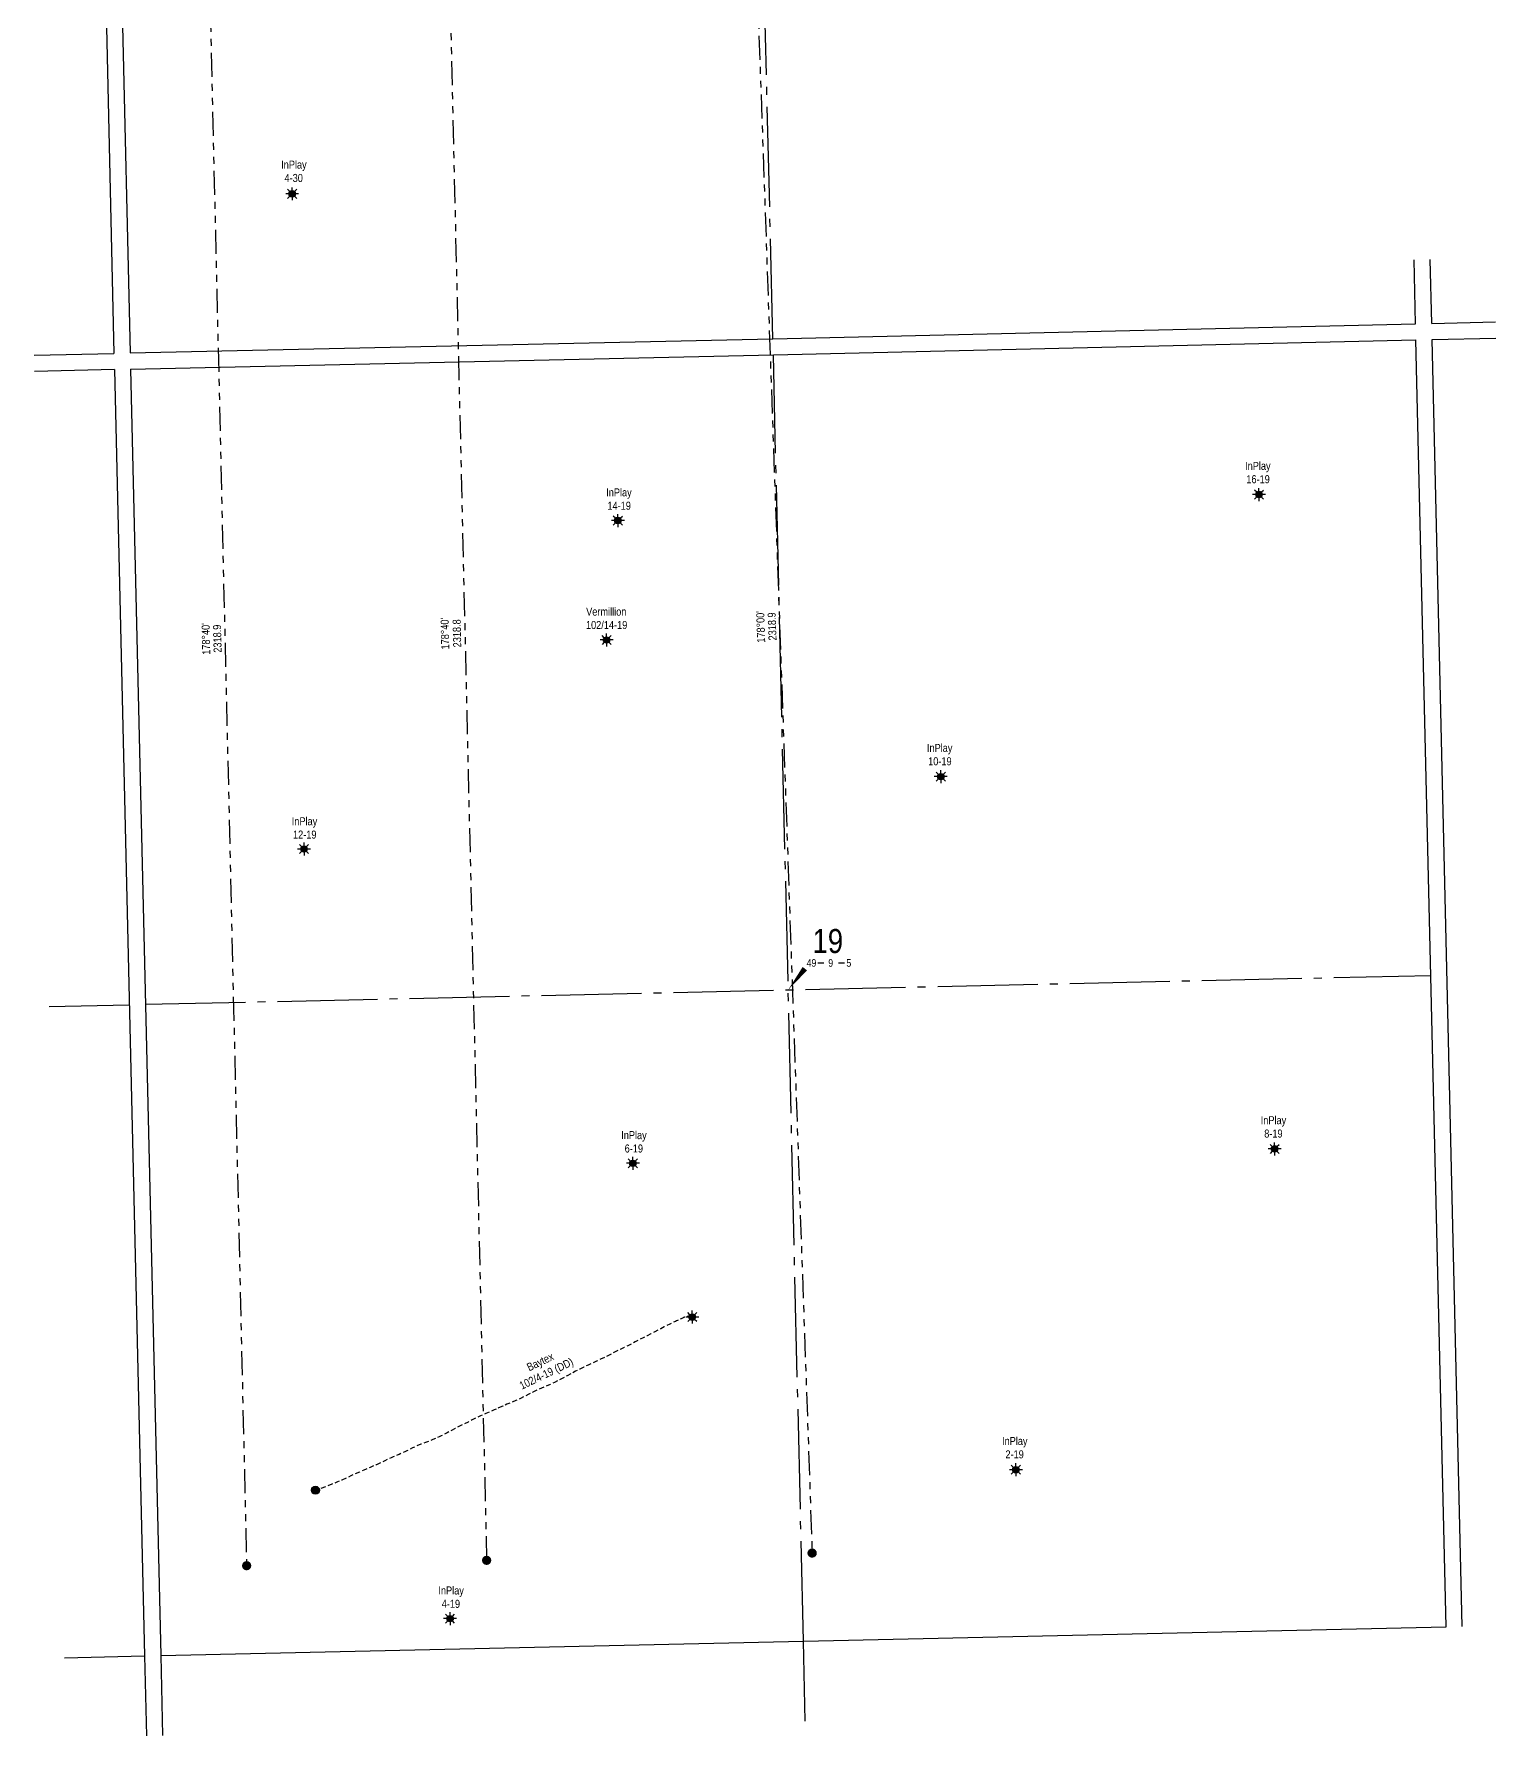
# Model space of a CAD drawing. Extents: x 606747 to 614608, y 5899362 to 5904570.
# Drawn here: x 612109 to 613935, y 5899753 to 5901880 of the extents above; entities that cross this region are included whole.
import ezdxf
from ezdxf.enums import TextEntityAlignment as Align

# ---------------------------------------------------------------- set-up
doc = ezdxf.new("R2010")
doc.units = 0
doc.header["$LTSCALE"] = 5
for name, pattern in [('DASHED1', [0.375, 0.25, -0.125]), ('foc-DOT', [1, 0.2, -0.8]), ('foc-DRILLPATH', [14.75, 6, -1.75, 1.75, -1.75, 1.75, -1.75]), ('foc-QUARTERLINE', [33, 25, -3, 2, -3])]:
    doc.linetypes.add(name, pattern=pattern)
for name, color, linetype in [('10', 1, 'Continuous'), ('9', 3, 'Continuous'), ('ABADATA-DRILL-T', 8, 'Continuous'), ('DETAIL-HZ-Existing', 8, 'foc-DOT'), ('DRILL-T', 8, 'Continuous'), ('L-BD', 7, 'Continuous'), ('L-MON', 1, 'Continuous'), ('L-SEC', 7, 'Continuous'), ('L-SECLBL', 7, 'Continuous'), ('L-SECQ', 8, 'foc-QUARTERLINE'), ('P-PDRILLPATH', 12, 'foc-DRILLPATH')]:
    doc.layers.add(name, color=color, linetype=linetype)
doc.styles.add('80L', font='ARIALN.TTF', dxfattribs={"height": 10})
doc.styles.add('SIMPLEX', font='ARIALN.TTF')

# ---------------------------------------------------------------- blocks, each defined once
blk = doc.blocks.new('plbh')
at = {"layer": 'L-MON'}
h = blk.add_hatch(color=255, dxfattribs=at)
h.dxf.hatch_style = 1
edge = h.paths.add_edge_path()
edge.add_arc((0, 0), 1.16, 0, 360)
h = blk.add_hatch(color=256, dxfattribs=at)
h.dxf.hatch_style = 1
h.paths.add_polyline_path([(-0.96, 0, 1), (0.96, 0, 1)])
h.paths.add_polyline_path([(0.91, 0, -1), (-0.91, 0, -1)], flags=16)
h.paths.add_polyline_path([(0.45, 0, -1), (-0.45, 0, -1)], flags=0)
h = blk.add_hatch(color=256, dxfattribs=at)
h.dxf.hatch_style = 1
h.paths.add_polyline_path([(-0.45, 0, 1), (0.45, 0, 1)])
h.paths.add_polyline_path([(0.4, 0, -1), (-0.4, 0, -1)], flags=16)
at = {"layer": 'L-MON', "color": 240}
for radius in [0.96, 0.91, 0.45, 0.4]:
    blk.add_circle((0, 0), radius, dxfattribs=at)
blk = doc.blocks.new('GAS')
h = blk.add_hatch(color=255)
h.dxf.hatch_style = 1
edge = h.paths.add_edge_path()
edge.add_arc((0, 0), 0.9, 0, 360)
for p, q in [((-0.81, 0), (-1.62, 0)), ((-0.57, 0.57), (-1.14, 1.14)), ((0, 0.81), (0, 1.62)), ((0.57, 0.57), (1.14, 1.14)), ((1.62, 0), (0.81, 0)), ((-0.57, -0.57), (-1.14, -1.14)), ((0, -0.81), (0, -1.62)), ((1.14, -1.14), (0.57, -0.57))]:
    blk.add_line(p, q)
blk.add_circle((0, 0), 0.8)
blk = doc.blocks.new('L-SECLBL')
at = {"layer": '9', "color": 7}
for p, q in [((-5.1, -27.8), (-12.3, -27.8)), ((20.7, -27.8), (13.5, -27.8))]:
    blk.add_line(p, q, dxfattribs=at)
at = {"layer": '10', "color": 2, "style": 'SIMPLEX'}
blk.add_attdef('SEC', text='', height=30, dxfattribs=at).set_placement((0, 0), align=Align.MIDDLE)
at = {"layer": '10', "color": 5, "style": '80L'}
blk.add_attdef('TWP', text='', height=9.5, dxfattribs=at).set_placement((-14.4, -27.4), align=Align.MIDDLE_RIGHT)
blk.add_attdef('RGE', text='', height=9.5, dxfattribs=at).set_placement((3.6, -27.4), align=Align.MIDDLE_CENTER)
blk.add_attdef('MER', text='', height=9.5, dxfattribs=at).set_placement((23.2, -27.4), align=Align.MIDDLE_LEFT)
blk = doc.blocks.new('BH-Existing')
at = {"layer": 'ABADATA-DRILL-T'}
h = blk.add_hatch(color=256, dxfattribs=at)
h.dxf.hatch_style = 1
edge = h.paths.add_edge_path()
edge.add_arc((0, 0), 0.5, 0, 360)
blk.add_circle((0, 0), 0.5, dxfattribs=at)

msp = doc.modelspace()

# ---------------------------------------------------------------- linework, layer by layer
at = {"layer": 'DETAIL-HZ-Existing', "linetype": 'DASHED1', "ltscale": 5, "flags": 128}
msp.add_lwpolyline([(612931.219, 5900276.441), (612931.028, 5900276.467), (612930.657, 5900276.508), (612929.923, 5900276.661), (612928.064, 5900277.047), (612926.651, 5900277.153), (612924.914, 5900277.002), (612922.553, 5900276.596), (612922.284, 5900276.53), (612922.026, 5900276.434), (612921.729, 5900276.307), (612921.333, 5900276.157), (612920.837, 5900275.955), (612920.273, 5900275.702), (612919.649, 5900275.427), (612918.947, 5900275.11), (612918.155, 5900274.742), (612917.255, 5900274.3), (612916.287, 5900273.807), (612915.219, 5900273.292), (612914.062, 5900272.734), (612912.845, 5900272.175), (612911.568, 5900271.605), (612910.231, 5900271.013), (612908.825, 5900270.4), (612907.311, 5900269.734), (612905.738, 5900268.986), (612904.097, 5900268.157), (612902.328, 5900267.245), (612900.431, 5900266.28), (612898.424, 5900265.252), (612896.309, 5900264.172), (612894.075, 5900263.039), (612891.773, 5900261.854), (612889.392, 5900260.597), (612884.482, 5900258.02), (612879.539, 5900255.522), (612874.695, 5900253.097), (612869.852, 5900250.642), (612864.902, 5900248.054), (612860.003, 5900245.417), (612855.31, 5900242.926), (612850.765, 5900240.558), (612846.118, 5900238.257), (612841.32, 5900236.003), (612836.484, 5900233.678), (612831.622, 5900231.182), (612826.672, 5900228.574), (612821.691, 5900226.025), (612816.785, 5900223.679), (612811.767, 5900221.409), (612806.523, 5900219.015), (612801.2, 5900216.538), (612795.968, 5900214.033), (612790.719, 5900211.388), (612785.461, 5900208.673), (612780.225, 5900205.929), (612774.96, 5900203.123), (612769.697, 5900200.228), (612764.442, 5900197.423), (612759.142, 5900194.817), (612753.828, 5900192.39), (612748.452, 5900190.032), (612742.899, 5900187.55), (612737.407, 5900185.04), (612732.165, 5900182.535), (612727.005, 5900179.942), (612721.797, 5900177.258), (612716.458, 5900174.601), (612710.936, 5900172.1), (612705.29, 5900169.735), (612699.762, 5900167.484), (612694.413, 5900165.257), (612689.108, 5900162.881), (612683.755, 5900160.413), (612678.182, 5900157.941), (612673.341, 5900155.826), (612666.797, 5900152.93), (612661.325, 5900150.41), (612656.084, 5900147.855), (612651.153, 5900145.318), (612646.003, 5900142.715), (612640.485, 5900140.044), (612635.217, 5900137.358), (612630.24, 5900134.63), (612624.997, 5900131.755), (612622.597, 5900130.458), (612620.117, 5900129.149), (612617.566, 5900127.868), (612614.895, 5900126.624), (612609.3, 5900124.221), (612606.447, 5900123.064), (612603.573, 5900121.935), (612597.863, 5900119.77), (612592.331, 5900117.658), (612587.013, 5900115.382), (612581.861, 5900112.879), (612576.967, 5900110.462), (612574.613, 5900109.337), (612572.259, 5900108.21), (612569.904, 5900107.105), (612567.44, 5900105.996), (612564.905, 5900104.896), (612562.391, 5900103.786), (612559.955, 5900102.718), (612557.579, 5900101.691), (612555.194, 5900100.624), (612552.671, 5900099.454), (612547.26, 5900096.876), (612541.809, 5900094.316), (612539.167, 5900093.123), (612536.583, 5900091.972), (612534.019, 5900090.831), (612528.813, 5900088.517), (612523.723, 5900086.316), (612521.06, 5900085.173), (612515.674, 5900082.824), (612510.149, 5900080.403), (612504.518, 5900077.879), (612498.847, 5900075.284), (612493.354, 5900072.833), (612488.206, 5900070.591), (612480.846, 5900067.516), (612473.541, 5900064.692), (612473.114, 5900064.542), (612464.545, 5900061.469), (612460.557, 5900060.074)], dxfattribs=at)
at = {"layer": 'L-SEC'}
for p, q in [((612171.399, 5903089.81), (612208.812, 5901480.744)), ((612191.503, 5903090.277), (612228.916, 5901481.187)), ((613834.823, 5901517.595), (613832.94, 5901597.426)), ((613854.926, 5901518.063), (613853.043, 5901597.894)), ((613854.926, 5901518.063), (613934.759, 5901519.921)), ((612228.916, 5901481.187), (613032.069, 5901498.912)), ((613032.045, 5901498.912), (613834.825, 5901517.596)), ((613855.401, 5901497.96), (613935.232, 5901499.818)), ((613893.173, 5899889.734), (613855.401, 5901497.964)), ((612108.939, 5901478.54), (612208.812, 5901480.744)), ((612229.383, 5901461.084), (613032.513, 5901478.808)), ((613032.513, 5901478.808), (613835.297, 5901497.492)), ((613873.069, 5899889.262), (613835.297, 5901497.492)), ((612209.279, 5901460.64), (612109.412, 5901458.213)), ((612209.279, 5901460.64), (612247.067, 5899852.924)), ((612229.383, 5901461.113), (612267.171, 5899853.397)), ((612267.171, 5899853.373), (613873.069, 5899889.262)), ((612146.862, 5899850.454), (612247.067, 5899852.924)), ((612247.067, 5899852.924), (612249.416, 5899752.99)), ((612267.17, 5899853.42), (612269.52, 5899753.439))]:
    msp.add_line(p, q, dxfattribs=at)
at = {"layer": 'L-SECLBL', "flags": 128}
msp.add_lwpolyline([(613051.08, 5900685.357, 0, 6.997, 0), (613071.857, 5900711.805, 0, 0, 0)], format="xyseb", dxfattribs=at)
at = {"layer": 'L-SECQ'}
for p, q in [((612248.041, 5900667.28), (613853.958, 5900703.429)), ((612127.898, 5900664.576), (612227.937, 5900666.828))]:
    msp.add_line(p, q, dxfattribs=at)
for points in [[(613031.979, 5901498.91), (612992.797, 5903107.651)], [(613070.13, 5899871.318), (613032.513, 5901478.808)], [(613072.468, 5899771.384), (613070.13, 5899871.318)]]:
    msp.add_lwpolyline(points, dxfattribs=at)
at = {"layer": 'P-PDRILLPATH', "flags": 128}
for points in [[(612717.141, 5903091.292), (612320.258, 5902283.091), (612374.518, 5899965.757)], [(612732.131, 5903091.617), (612620.07, 5902289.707), (612674.328, 5899972.458)], [(612747.122, 5903091.941), (612999.832, 5902298.088), (613080.987, 5899981.546)]]:
    msp.add_lwpolyline(points, dxfattribs=at)

# ---------------------------------------------------------------- block references
at = {"layer": 'ABADATA-DRILL-T', "xscale": 9.99999999999993, "yscale": 9.99999999999993, "zscale": 4.999999999999965}
msp.add_blockref('BH-Existing', (612460.536, 5900060.097), dxfattribs=at)
at = {"layer": 'DRILL-T', "xscale": 4.999999999999965, "yscale": 4.999999999999965, "zscale": 9.999999999999917}
for p in [(612431.397, 5901680.091), (613639.172, 5901304.259), (612838.303, 5901271.779), (612824.21, 5901122.533), (613241.679, 5900951.793), (612446.192, 5900861.302), (613658.719, 5900486.591), (612857.036, 5900468.562), (612931.219, 5900276.441), (613335.485, 5900085.695), (612628.646, 5899899.569)]:
    msp.add_blockref('GAS', p, dxfattribs=at)
at = {"layer": 'L-MON', "color": 2, "xscale": 4.999999999999963, "yscale": 4.999999999999963, "zscale": 4.999999999999963}
for p in [(612374.518, 5899965.757), (612674.328, 5899972.458), (613080.987, 5899981.546)]:
    msp.add_blockref('plbh', p, dxfattribs=at)
at = {"layer": 'L-SECLBL', "xscale": 1.000384267604862, "yscale": 1.000384267604862, "zscale": 1.000384267604862}
msp.add_blockref('L-SECLBL', (613100.577, 5900746.399), dxfattribs=at).add_auto_attribs({'SEC': '19', 'TWP': '49', 'RGE': '9', 'MER': '5'})

# ---------------------------------------------------------------- texts
at = {"layer": 'DRILL-T', "char_height": 10, "attachment_point": 1, "style": '80L'}
for s, width, insert in [('\\pi4.82127;InPlay\\P\\pi9.03;4-30', 40.29056, (612412.818, 5901721.594)), ('\\pi0.5957;InPlay\\P\\pi2.14413;16-19', 31.83943, (613621.275, 5901345.131)), ('\\pi0.5957;InPlay\\P\\pi2.14413;14-19', 31.83943, (612823.117, 5901312.009)), ('\\pi0.87538;Vermillion\\P\\pi0.66392;102/14-19', 51.17776, (612797.793, 5901162.979)), ('\\pi0.5957;InPlay\\P\\pi2.14413;10-19', 31.83943, (613223.782, 5900992.665)), ('\\pi0.5957;InPlay\\P\\pi2.14413;12-19', 31.83943, (612430.312, 5900901.046)), ('\\pi0.5957;InPlay\\P\\pi4.94427;8-19', 31.83943, (613640.821, 5900527.463)), ('\\pi0.5957;InPlay\\P\\pi4.9204;6-19', 31.83943, (612841.851, 5900508.792)), ('\\pi0.5957;InPlay\\P\\pi4.87606;2-19', 31.83943, (613317.588, 5900126.568)), ('\\pi0.5957;InPlay\\P\\pi4.78056;4-19', 31.83943, (612613.46, 5899939.799))]:
    msp.add_mtext_dynamic_manual_height_columns(s, width=width, gutter_width=50, heights=[0], dxfattribs=dict(at, insert=insert))
at = {"layer": 'DRILL-T', "insert": (612706.177, 5900209.316), "char_height": 10, "attachment_point": 1, "rotation": 25.703803, "style": '80L'}
msp.add_mtext_dynamic_manual_height_columns('\\pi18.93813;Baytex\\P\\pi0.66392;102/4-19 (DD)', width=71.97585, gutter_width=50, heights=[0], dxfattribs=at)
at = {"layer": 'L-BD', "style": '80L'}
for s, rotation, p in [("178%%d00'", 92.0064, (613016.683, 5901138.986)), ("178%%d40'", 91.3413, (612323.654, 5901123.868)), ('2318.9', 91.3413, (612337.894, 5901124.202)), ("178%%d40'", 91.3413, (612622.215, 5901130.497)), ('2318.8', 91.3413, (612637.206, 5901130.848)), ('2318.9', 92.0064, (613030.919, 5901139.484))]:
    msp.add_text(s, height=9.9962, rotation=rotation, dxfattribs=at).set_placement(p, align=Align.MIDDLE)

doc.saveas('drawing.dxf')
